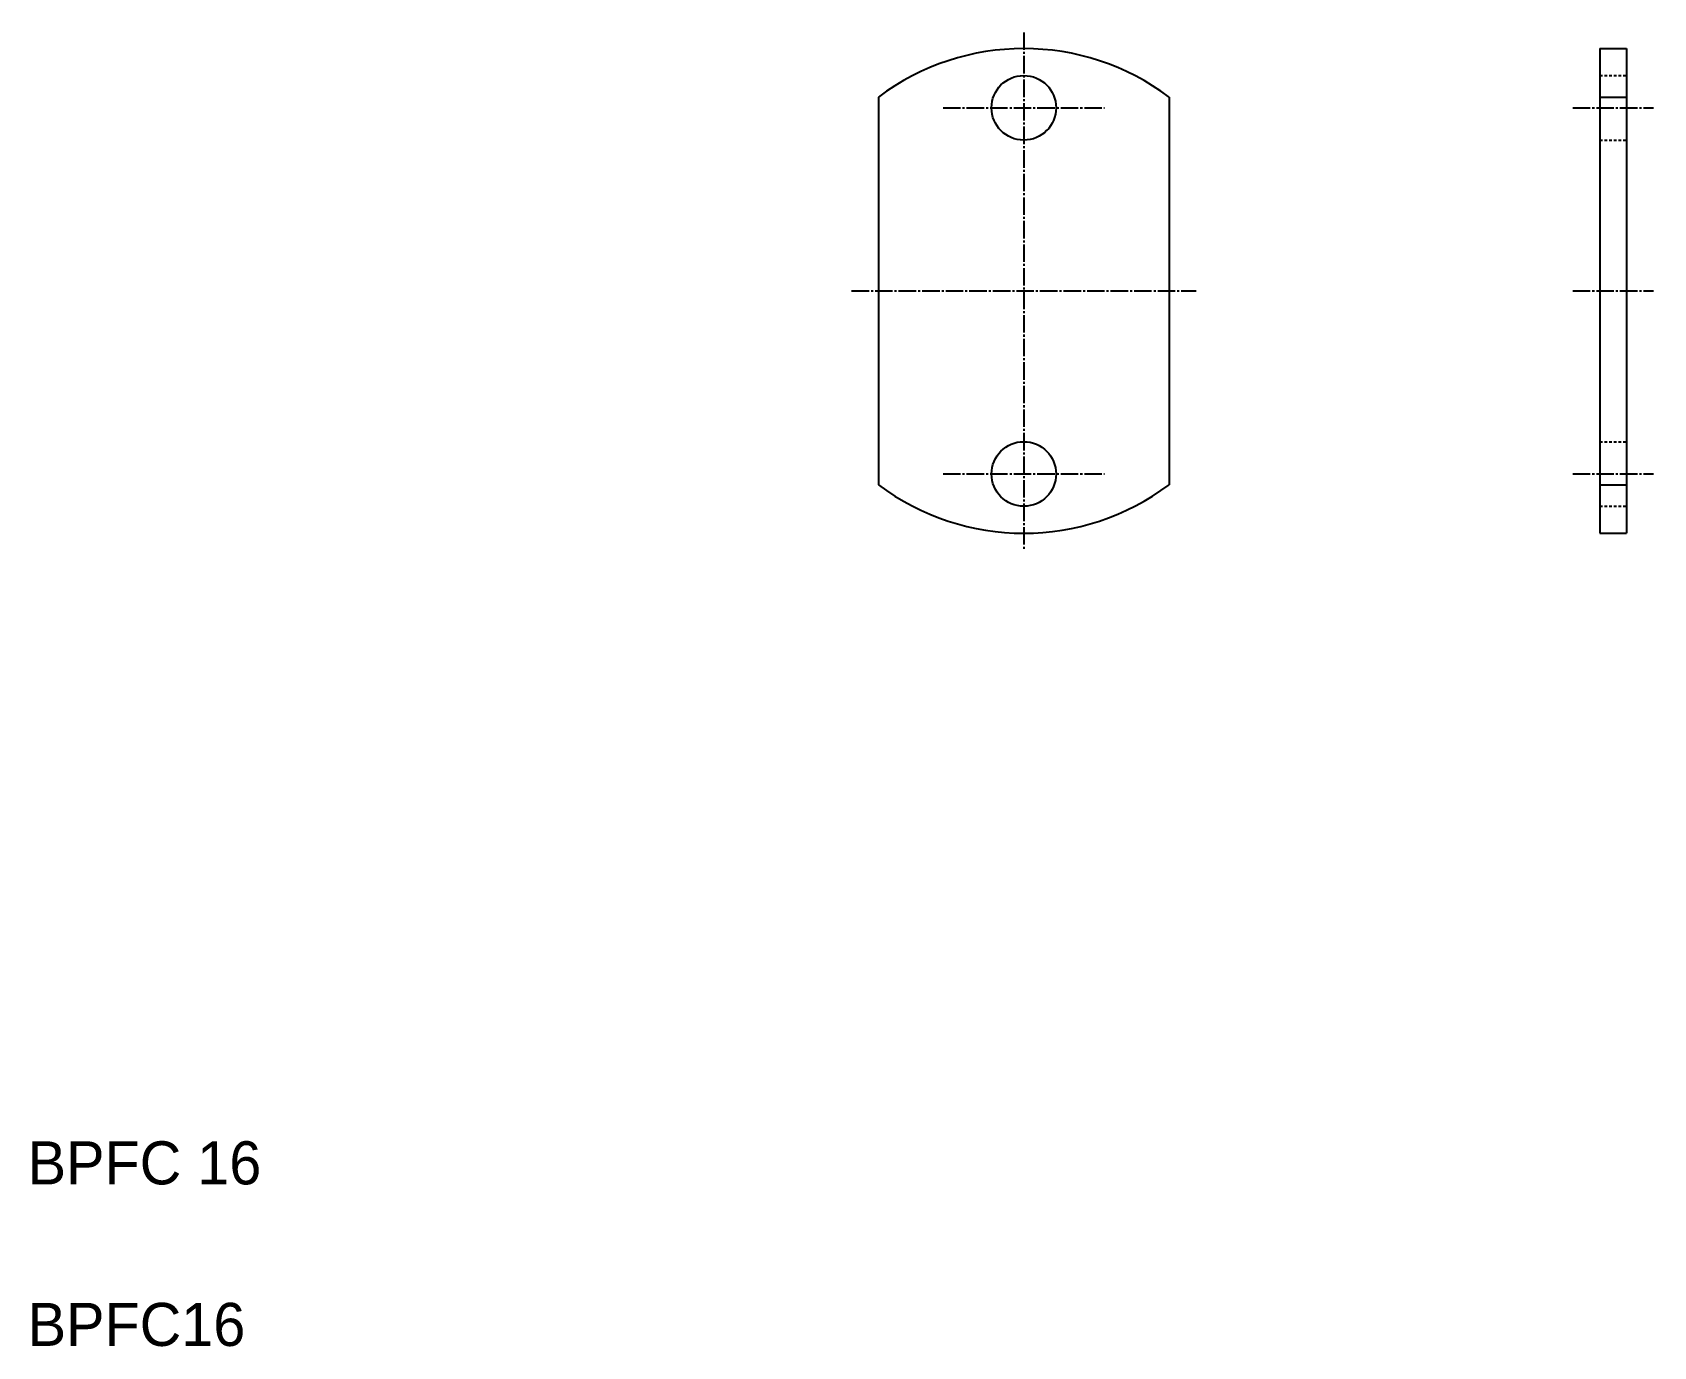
# Model space of a CAD drawing. Extents: x 21 to 322, y 20 to 264.
import ezdxf

# ---------------------------------------------------------------- set-up
doc = ezdxf.new("R2010")
doc.units = 0
doc.header["$LTSCALE"] = 0.25
doc.linetypes.add('CENTER', pattern=[17.5, 13, -1.5, 1.5, -1.5])
doc.linetypes.add('DASHED', pattern=[3.5, 2, -1.5])
doc.layers.get('0').update_dxf_attribs({"linetype": 'CONTINUOUS'})
doc.layers.add('CENTER', color=1, linetype='CENTER')

msp = doc.modelspace()

# ---------------------------------------------------------------- linework, layer by layer
for p, q in [((312.04, 260.93), (312.04, 170.93)), ((312.04, 260.93), (317.04, 260.93)), ((317.04, 260.93), (317.04, 170.93)), ((178.05, 251.93), (178.05, 179.93)), ((232.05, 251.93), (232.05, 179.93)), ((312.04, 251.93), (317.04, 251.93)), ((312.04, 238.43), (312.04, 238.43)), ((312.04, 215.93), (312.04, 215.93)), ((312.04, 179.93), (317.04, 179.93)), ((312.04, 170.93), (317.04, 170.93))]:
    msp.add_line(p, q)
at = {"color": 3, "linetype": 'DASHED'}
for p, q in [((312.04, 255.93), (317.04, 255.93)), ((312.04, 243.93), (317.04, 243.93)), ((312.04, 187.93), (317.04, 187.93)), ((312.04, 175.93), (317.04, 175.93))]:
    msp.add_line(p, q, dxfattribs=at)
for centre in [(205.05, 249.93), (205.05, 181.93)]:
    msp.add_circle(centre, 6)
for start, end in [(53.1301, 126.8699), (233.1301, 306.8699)]:
    msp.add_arc((205.05, 215.93), 45, start, end)
at = {"layer": 'CENTER', "color": 1, "linetype": 'CENTER'}
for p, q in [((205.05, 263.93), (205.05, 167.93)), ((190.05, 249.93), (220.05, 249.93)), ((307.04, 249.93), (322.04, 249.93)), ((173.05, 215.93), (237.05, 215.93)), ((307.04, 215.93), (322.04, 215.93)), ((190.05, 181.93), (220.05, 181.93)), ((307.04, 181.93), (322.04, 181.93))]:
    msp.add_line(p, q, dxfattribs=at)

# ---------------------------------------------------------------- texts
for s, p in [('BPFC 16', (20, 50)), ('BPFC16', (20, 20))]:
    msp.add_text(s, height=8).set_placement(p)

doc.saveas('drawing.dxf')
